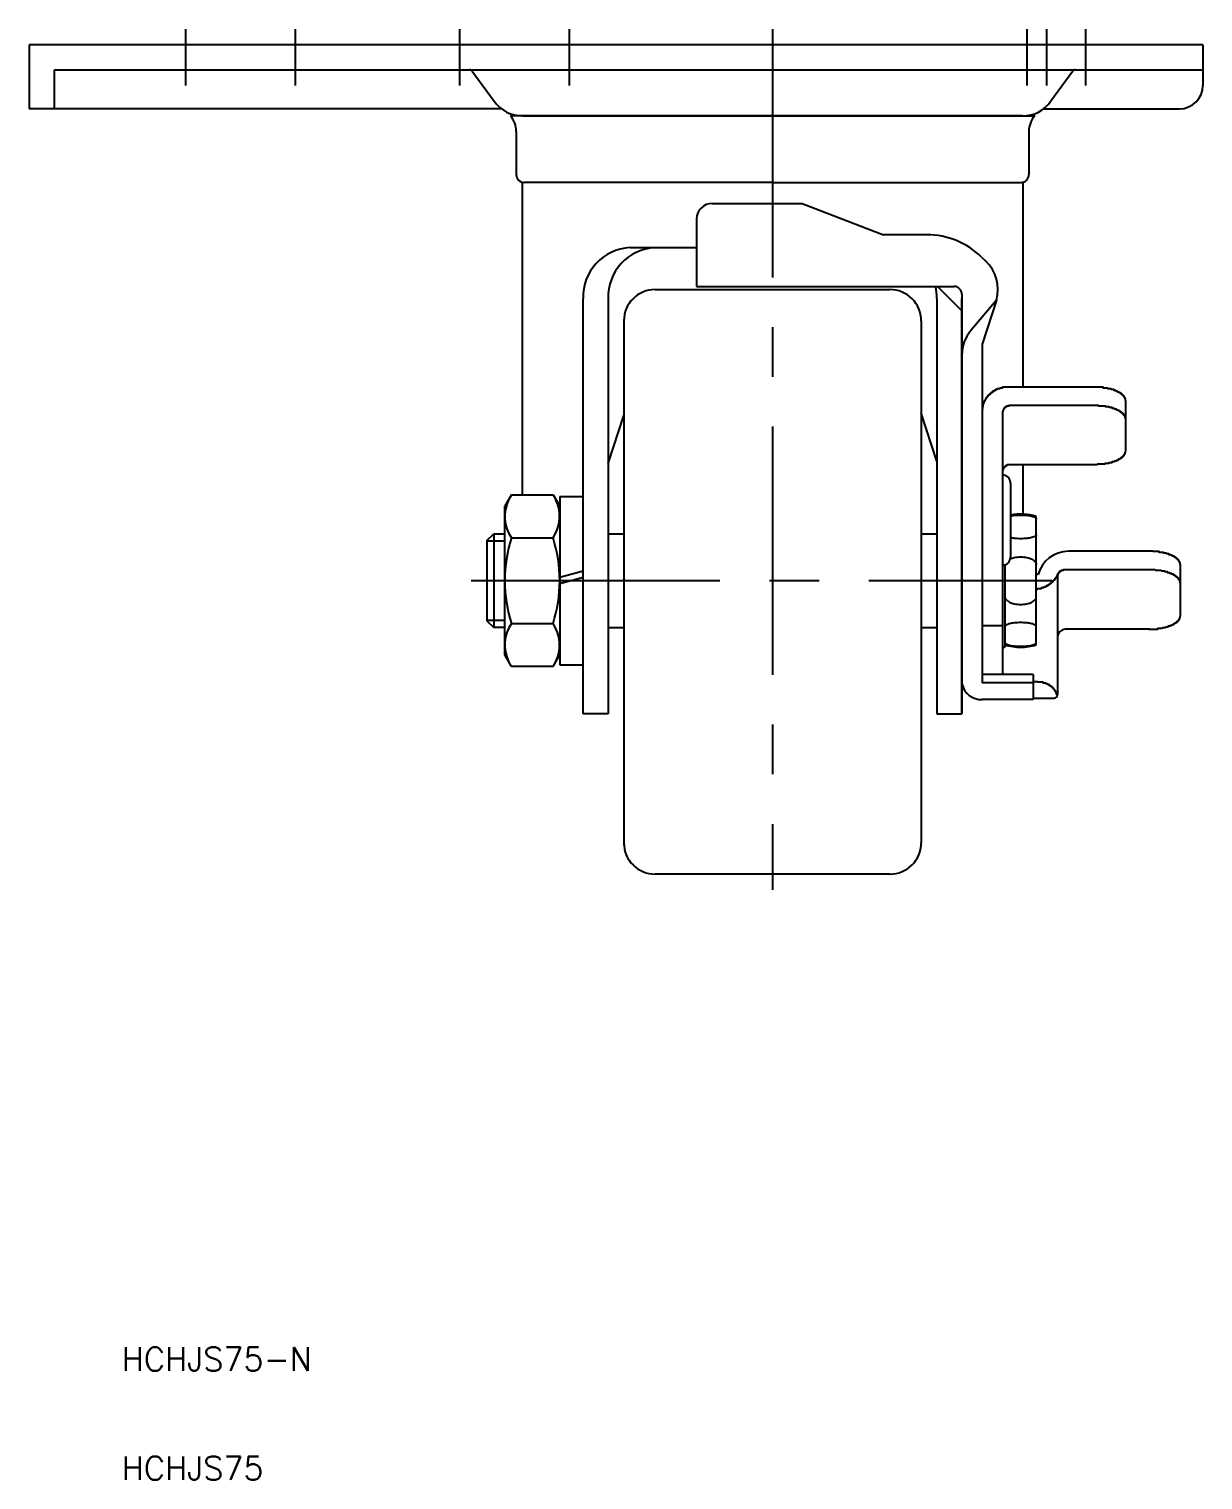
# Model space of a CAD drawing. Extents: x -284 to 117, y -115 to 318.
# Drawn here: x -283.5 to -133.5, y -114.9 to 70.5 of the extents above; entities that cross this region are included whole.
import ezdxf

# ---------------------------------------------------------------- set-up
doc = ezdxf.new("R2010")
doc.units = 0
doc.linetypes.add('CENTER', pattern=[50.8, 31.75, -6.35, 6.35, -6.35])
doc.layers.get('0').update_dxf_attribs({"linetype": 'CONTINUOUS'})
doc.layers.add('CENTER', color=1, linetype='CONTINUOUS')
doc.styles.get("Standard").update_dxf_attribs({"font": 'txt.shx', "height": 3, "bigfont": 'bigfont.shx'})

msp = doc.modelspace()

# ---------------------------------------------------------------- linework, layer by layer
at = {"color": 7, "linetype": 'CONTINUOUS'}
for p, q in [((-133.52, 68.5), (-283.52, 68.5)), ((-283.52, 68.5), (-283.52, 60.3)), ((-133.52, 68.5), (-133.52, 63.3)), ((-280.32, 65.3), (-133.52, 65.3)), ((-280.32, 65.3), (-280.32, 60.3)), ((-226.9, 65.13), (-224.1, 61.26)), ((-150.14, 65.13), (-152.95, 61.26)), ((-223.15, 60.3), (-283.52, 60.3)), ((-188.52, 59.4), (-222.02, 59.4)), ((-220.45, 59.4), (-188.52, 59.4)), ((-188.52, 59.4), (-155.02, 59.4)), ((-156.59, 59.4), (-188.52, 59.4)), ((-153.89, 60.3), (-136.52, 60.3)), ((-221.27, 57.42), (-221.27, 51.9)), ((-155.77, 57.42), (-155.77, 51.9)), ((-220.52, 50.86), (-220.52, 10.97)), ((-188.52, 50.9), (-220.27, 50.9)), ((-188.52, 50.9), (-156.77, 50.9)), ((-156.52, 50.86), (-156.52, 24.73)), ((-196.22, 48.21), (-184.72, 48.21)), ((-184.72, 48.21), (-174.33, 44.2)), ((-198.22, 46.21), (-198.22, 37.6)), ((-168.8, 44.2), (-174.33, 44.2)), ((-206.72, 42.56), (-198.22, 42.56)), ((-161.81, 41.35), (-161.28, 40.84)), ((-203.52, 37.2), (-173.52, 37.2)), ((-198.22, 37.6), (-165.32, 37.6)), ((-164.32, 34.47), (-167.45, 37.6)), ((-212.72, -17), (-212.72, 36.05)), ((-209.52, 36.05), (-209.52, -17)), ((-167.52, 36.05), (-167.52, -17)), ((-164.32, 36.6), (-164.32, -17)), ((-164.32, -17), (-164.32, 36.05)), ((-159.91, 35.85), (-163.15, 32.01)), ((-159.91, 35.85), (-161.72, 30.21)), ((-207.52, 33.2), (-207.52, -33.8)), ((-169.52, 33.2), (-169.52, -33.5)), ((-161.72, 30.21), (-161.72, -13.04)), ((-147.42, 24.73), (-158.42, 24.73)), ((-147.42, 22.37), (-158.12, 22.37)), ((-143.42, 23.04), (-143.42, 16.54)), ((-209.52, 14.98), (-207.52, 21.12)), ((-167.52, 15.28), (-169.52, 21.42)), ((-159.12, 21.47), (-159.12, -12)), ((-158.12, 14.85), (-147.42, 14.85)), ((-156.52, 14.85), (-156.52, 8.49)), ((-158.12, 12.5), (-158.12, 3)), ((-221.87, 10.97), (-222.72, 9.5)), ((-222.72, -9.5), (-222.72, 9.5)), ((-221.87, 10.97), (-216.57, 10.97)), ((-216.57, 10.97), (-215.72, 9.5)), ((-215.72, 10.75), (-212.72, 10.75)), ((-215.72, 10.75), (-215.72, -10.75)), ((-154.82, -8.2), (-154.82, 8.2)), ((-225.02, 5.13), (-224.15, 6)), ((-224.15, 6), (-222.72, 6)), ((-224.15, 6), (-224.15, -6)), ((-209.52, 6), (-207.52, 6)), ((-169.52, 6), (-167.52, 6)), ((-225.02, 5.13), (-225.02, -5.12)), ((-225.02, 4.25), (-225.02, 0)), ((-221.87, 5.48), (-216.57, 5.48)), ((-140.42, 3.75), (-150.72, 3.75)), ((-158.82, 2.05), (-158.82, -8.5)), ((-136.42, 2.06), (-136.42, -4.52)), ((-212.72, 1.21), (-215.72, 0.4)), ((-212.72, 0.4), (-215.72, -0.4)), ((-154.59, 0.78), (-154.82, 0.78)), ((-152.12, 0.49), (-152.12, -14.6)), ((-140.42, 1.4), (-151.12, 1.4)), ((-225.02, -5.12), (-224.15, -6)), ((-221.87, -5.48), (-216.57, -5.48)), ((-222.72, -6), (-224.15, -6)), ((-209.52, -6), (-207.52, -6)), ((-169.52, -6), (-167.52, -6)), ((-161.72, -5.71), (-159.12, -5.71)), ((-140.42, -6.21), (-151.12, -6.21)), ((-159.12, -8.5), (-158.82, -8.5)), ((-221.87, -10.97), (-222.72, -9.5)), ((-216.57, -10.97), (-221.87, -10.97)), ((-216.57, -10.97), (-215.72, -9.5)), ((-215.72, -10.75), (-212.72, -10.75)), ((-155.22, -12), (-161.72, -12)), ((-155.22, -12), (-155.22, -15.2)), ((-154.72, -12.94), (-155.22, -12.94)), ((-155.22, -13.04), (-161.72, -13.04)), ((-155.22, -15.2), (-161.72, -15.2)), ((-155.22, -15), (-152.52, -15)), ((-209.52, -17), (-212.72, -17)), ((-167.52, -17), (-164.32, -17)), ((-173.52, -37.5), (-203.52, -37.5))]:
    msp.add_line(p, q, dxfattribs=at)
at = {"color": 3, "linetype": 'CONTINUOUS'}
for p, q in [((-222.72, 5.05), (-225.02, 5.05)), ((-225.02, -5.05), (-222.72, -5.05))]:
    msp.add_line(p, q, dxfattribs=at)
at = {"color": 7, "linetype": 'CONTINUOUS'}
for points in [[(-158.12, 8.28, -0.028148), (-157.65, 8.35, -0.025435), (-156.82, 8.39, -0.025435), (-156, 8.35, -0.034987), (-155.41, 8.25, -0.0739), (-154.9, 8.04, -0.264449), (-154.82, 7.9)], [(-154.82, 5.85, -0.264449), (-154.9, 5.71, -0.0739), (-155.41, 5.5, -0.034987), (-156, 5.4, -0.025435), (-156.82, 5.36, -0.025435), (-157.65, 5.4, -0.028148), (-158.12, 5.48, -0.028148)], [(-158.15, 2.79, -0.054071), (-157.63, 2.95, -0.050387), (-156.82, 3.03, -0.050387), (-156.01, 2.95, -0.064221), (-155.41, 2.75, -0.103862), (-154.94, 2.38, -0.176531), (-154.82, 2.05)], [(-158.82, -2.05, 0.176531), (-158.7, -2.38, 0.103862), (-158.24, -2.75, 0.064221), (-157.63, -2.95, 0.050387), (-156.82, -3.03, 0.050387), (-156.01, -2.95, 0.064221), (-155.41, -2.75, 0.103862), (-154.94, -2.38, 0.176531), (-154.82, -2.05, 0.176531)], [(-154.82, -5.85, 0.264449), (-154.9, -5.71, 0.0739), (-155.41, -5.5, 0.034987), (-156, -5.4, 0.025435), (-156.82, -5.36, 0.025435), (-157.65, -5.4, 0.034987), (-158.24, -5.5, 0.0739), (-158.74, -5.71, 0.264449), (-158.82, -5.85, 0.264449)], [(-158.82, -7.9, 0.264449), (-158.74, -8.04, 0.0739), (-158.24, -8.25, 0.034987), (-157.65, -8.35, 0.025435), (-156.82, -8.39, 0.025435), (-156, -8.35, 0.034987), (-155.41, -8.25, 0.0739), (-154.9, -8.04, 0.264449), (-154.82, -7.9, 0.264449)]]:
    msp.add_lwpolyline(points, format="xyb", dxfattribs=at)
for points in [[(-158.42, 24.73, 0), (-158.46, 24.73, 0), (-158.5, 24.73, 0), (-158.54, 24.73, 0), (-158.58, 24.73, 0), (-158.62, 24.73, 0), (-158.66, 24.73, 0), (-158.7, 24.73, 0), (-158.75, 24.71, 0), (-158.79, 24.71, 0), (-158.83, 24.71, 0), (-158.87, 24.71, 0), (-158.91, 24.71, 0), (-158.95, 24.71, 0), (-158.99, 24.71, 0), (-159.03, 24.71, 0), (-159.07, 24.71, 0), (-159.11, 24.71, 0), (-159.15, 24.71, 0), (-159.19, 24.61, 0), (-159.23, 24.61, 0), (-159.27, 24.61, 0), (-159.31, 24.61, 0), (-159.35, 24.61, 0), (-159.38, 24.61, 0), (-159.42, 24.61, 0), (-159.46, 24.61, 0), (-159.5, 24.61, 0), (-159.54, 24.51, 0), (-159.58, 24.51, 0), (-159.61, 24.51, 0), (-159.65, 24.51, 0), (-159.69, 24.51, 0), (-159.73, 24.51, 0), (-159.76, 24.51, 0), (-159.8, 24.51, 0), (-159.84, 24.41, 0), (-159.87, 24.41, 0), (-159.91, 24.41, 0), (-159.95, 24.41, 0), (-159.98, 24.41, 0), (-160.02, 24.41, 0), (-160.05, 24.31, 0), (-160.09, 24.31, 0), (-160.12, 24.31, 0), (-160.16, 24.31, 0), (-160.19, 24.31, 0), (-160.23, 24.21, 0), (-160.26, 24.21, 0), (-160.29, 24.21, 0), (-160.33, 24.21, 0), (-160.36, 24.21, 0), (-160.39, 24.11, 0), (-160.42, 24.11, 0), (-160.46, 24.11, 0), (-160.49, 24.11, 0), (-160.52, 24.01, 0), (-160.55, 24.01, 0), (-160.58, 24.01, 0), (-160.61, 24.01, 0), (-160.64, 23.91, 0), (-160.67, 23.91, 0), (-160.7, 23.91, 0), (-160.73, 23.91, 0), (-160.76, 23.81, 0), (-160.79, 23.81, 0), (-160.82, 23.81, 0), (-160.84, 23.81, 0), (-160.87, 23.71, 0), (-160.9, 23.71, 0), (-160.92, 23.71, 0), (-160.95, 23.71, 0), (-160.98, 23.61, 0), (-161, 23.61, 0), (-161.03, 23.61, 0), (-161.05, 23.51, 0), (-161.08, 23.51, 0), (-161.1, 23.51, 0), (-161.12, 23.51, 0), (-161.15, 23.41, 0), (-161.17, 23.41, 0), (-161.19, 23.41, 0), (-161.21, 23.31, 0), (-161.24, 23.31, 0), (-161.26, 23.31, 0), (-161.28, 23.21, 0), (-161.3, 23.21, 0), (-161.32, 23.21, 0), (-161.34, 23.11, 0), (-161.36, 23.11, 0), (-161.37, 23.11, 0), (-161.39, 23.01, 0), (-161.41, 23.01, 0), (-161.43, 23.01, 0), (-161.44, 22.91, 0), (-161.46, 22.91, 0), (-161.47, 22.91, 0), (-161.49, 22.81, 0), (-161.5, 22.81, 0), (-161.52, 22.81, 0), (-161.53, 22.71, 0), (-161.55, 22.71, 0), (-161.56, 22.71, 0), (-161.57, 22.61, 0), (-161.58, 22.61, 0), (-161.6, 22.61, 0), (-161.61, 22.51, 0), (-161.62, 22.51, 0), (-161.63, 22.51, 0), (-161.64, 22.41, 0), (-161.65, 22.41, 0), (-161.65, 22.41, 0), (-161.66, 22.31, 0), (-161.67, 22.31, 0), (-161.68, 22.21, 0), (-161.68, 22.21, 0), (-161.69, 22.21, 0), (-161.7, 22.11, 0), (-161.7, 22.11, 0), (-161.71, 22.11, 0), (-161.71, 22.01, 0), (-161.71, 22.01, 0), (-161.72, 22.01, 0), (-161.72, 21.91, 0), (-161.72, 21.91, 0), (-161.71, 21.81, 0), (-161.71, 21.81, 0), (-161.72, 21.81, 0), (-161.72, 21.71, 0)], [(-143.42, 23.04, 0), (-143.43, 23.11, 0), (-143.43, 23.11, 0), (-143.43, 23.11, 0), (-143.43, 23.11, 0), (-143.43, 23.11, 0), (-143.44, 23.21, 0), (-143.44, 23.21, 0), (-143.45, 23.21, 0), (-143.45, 23.21, 0), (-143.46, 23.21, 0), (-143.46, 23.31, 0), (-143.47, 23.31, 0), (-143.48, 23.31, 0), (-143.48, 23.31, 0), (-143.49, 23.31, 0), (-143.5, 23.41, 0), (-143.51, 23.41, 0), (-143.52, 23.41, 0), (-143.53, 23.41, 0), (-143.55, 23.41, 0), (-143.56, 23.51, 0), (-143.57, 23.51, 0), (-143.58, 23.51, 0), (-143.6, 23.51, 0), (-143.61, 23.51, 0), (-143.63, 23.61, 0), (-143.64, 23.61, 0), (-143.66, 23.61, 0), (-143.68, 23.61, 0), (-143.69, 23.61, 0), (-143.71, 23.71, 0), (-143.73, 23.71, 0), (-143.75, 23.71, 0), (-143.77, 23.71, 0), (-143.79, 23.71, 0), (-143.81, 23.81, 0), (-143.83, 23.81, 0), (-143.85, 23.81, 0), (-143.88, 23.81, 0), (-143.9, 23.81, 0), (-143.92, 23.81, 0), (-143.95, 23.91, 0), (-143.97, 23.91, 0), (-144, 23.91, 0), (-144.02, 23.91, 0), (-144.05, 23.91, 0), (-144.07, 24.01, 0), (-144.1, 24.01, 0), (-144.13, 24.01, 0), (-144.16, 24.01, 0), (-144.18, 24.01, 0), (-144.21, 24.01, 0), (-144.24, 24.11, 0), (-144.27, 24.11, 0), (-144.3, 24.11, 0), (-144.33, 24.11, 0), (-144.37, 24.11, 0), (-144.4, 24.11, 0), (-144.43, 24.21, 0), (-144.46, 24.21, 0), (-144.5, 24.21, 0), (-144.53, 24.21, 0), (-144.56, 24.21, 0), (-144.6, 24.21, 0), (-144.63, 24.21, 0), (-144.67, 24.31, 0), (-144.7, 24.31, 0), (-144.74, 24.31, 0), (-144.78, 24.31, 0), (-144.81, 24.31, 0), (-144.85, 24.31, 0), (-144.89, 24.31, 0), (-144.93, 24.41, 0), (-144.96, 24.41, 0), (-145, 24.41, 0), (-145.04, 24.41, 0), (-145.08, 24.41, 0), (-145.12, 24.41, 0), (-145.16, 24.41, 0), (-145.2, 24.41, 0), (-145.24, 24.51, 0), (-145.29, 24.51, 0), (-145.33, 24.51, 0), (-145.37, 24.51, 0), (-145.41, 24.51, 0), (-145.45, 24.51, 0), (-145.5, 24.51, 0), (-145.54, 24.51, 0), (-145.58, 24.51, 0), (-145.63, 24.51, 0), (-145.67, 24.61, 0), (-145.72, 24.61, 0), (-145.76, 24.61, 0), (-145.8, 24.61, 0), (-145.85, 24.61, 0), (-145.9, 24.61, 0), (-145.94, 24.61, 0), (-145.99, 24.61, 0), (-146.03, 24.61, 0), (-146.08, 24.61, 0), (-146.12, 24.61, 0), (-146.17, 24.61, 0), (-146.22, 24.61, 0), (-146.26, 24.71, 0), (-146.31, 24.71, 0), (-146.36, 24.71, 0), (-146.41, 24.71, 0), (-146.45, 24.71, 0), (-146.5, 24.71, 0), (-146.55, 24.71, 0), (-146.6, 24.71, 0), (-146.65, 24.71, 0), (-146.69, 24.71, 0), (-146.74, 24.71, 0), (-146.79, 24.71, 0), (-146.84, 24.71, 0), (-146.89, 24.71, 0), (-146.94, 24.71, 0), (-146.99, 24.71, 0), (-147.03, 24.71, 0), (-147.08, 24.71, 0), (-147.13, 24.71, 0), (-147.18, 24.71, 0), (-147.23, 24.71, 0), (-147.28, 24.71, 0), (-147.33, 24.71, 0), (-147.38, 24.71, 0), (-147.42, 24.73, 0)], [(-158.13, 22.37, 0), (-158.14, 22.37, 0), (-158.15, 22.37, 0), (-158.16, 22.37, 0), (-158.17, 22.37, 0), (-158.19, 22.37, 0), (-158.2, 22.37, 0), (-158.21, 22.37, 0), (-158.22, 22.37, 0), (-158.24, 22.37, 0), (-158.25, 22.37, 0), (-158.26, 22.37, 0), (-158.27, 22.37, 0), (-158.28, 22.37, 0), (-158.3, 22.37, 0), (-158.31, 22.37, 0), (-158.32, 22.37, 0), (-158.33, 22.31, 0), (-158.35, 22.31, 0), (-158.36, 22.31, 0), (-158.37, 22.31, 0), (-158.38, 22.31, 0), (-158.39, 22.31, 0), (-158.4, 22.31, 0), (-158.42, 22.31, 0), (-158.43, 22.31, 0), (-158.44, 22.31, 0), (-158.45, 22.31, 0), (-158.46, 22.31, 0), (-158.47, 22.31, 0), (-158.49, 22.31, 0), (-158.5, 22.31, 0), (-158.51, 22.31, 0), (-158.52, 22.31, 0), (-158.53, 22.31, 0), (-158.54, 22.31, 0), (-158.55, 22.31, 0), (-158.56, 22.31, 0), (-158.58, 22.31, 0), (-158.59, 22.31, 0), (-158.6, 22.31, 0), (-158.61, 22.31, 0), (-158.62, 22.31, 0), (-158.63, 22.21, 0), (-158.64, 22.21, 0), (-158.65, 22.21, 0), (-158.66, 22.21, 0), (-158.67, 22.21, 0), (-158.68, 22.21, 0), (-158.69, 22.21, 0), (-158.7, 22.21, 0), (-158.71, 22.21, 0), (-158.72, 22.21, 0), (-158.73, 22.21, 0), (-158.74, 22.21, 0), (-158.75, 22.21, 0), (-158.76, 22.21, 0), (-158.77, 22.21, 0), (-158.78, 22.11, 0), (-158.79, 22.11, 0), (-158.8, 22.11, 0), (-158.81, 22.11, 0), (-158.82, 22.11, 0), (-158.82, 22.11, 0), (-158.83, 22.11, 0), (-158.84, 22.11, 0), (-158.85, 22.11, 0), (-158.86, 22.11, 0), (-158.87, 22.11, 0), (-158.88, 22.11, 0), (-158.88, 22.11, 0), (-158.89, 22.01, 0), (-158.9, 22.01, 0), (-158.91, 22.01, 0), (-158.91, 22.01, 0), (-158.92, 22.01, 0), (-158.93, 22.01, 0), (-158.94, 22.01, 0), (-158.94, 22.01, 0), (-158.95, 22.01, 0), (-158.96, 22.01, 0), (-158.96, 22.01, 0), (-158.97, 21.91, 0), (-158.98, 21.91, 0), (-158.98, 21.91, 0), (-158.99, 21.91, 0), (-159, 21.91, 0), (-159, 21.91, 0), (-159.01, 21.91, 0), (-159.01, 21.91, 0), (-159.02, 21.91, 0), (-159.02, 21.91, 0), (-159.03, 21.81, 0), (-159.04, 21.81, 0), (-159.04, 21.81, 0), (-159.05, 21.81, 0), (-159.05, 21.81, 0), (-159.05, 21.81, 0), (-159.06, 21.81, 0), (-159.06, 21.81, 0), (-159.07, 21.81, 0), (-159.07, 21.81, 0), (-159.08, 21.71, 0), (-159.08, 21.71, 0), (-159.08, 21.71, 0), (-159.09, 21.71, 0), (-159.09, 21.71, 0), (-159.09, 21.71, 0), (-159.1, 21.71, 0), (-159.1, 21.71, 0), (-159.1, 21.71, 0), (-159.1, 21.61, 0), (-159.11, 21.61, 0), (-159.11, 21.61, 0), (-159.11, 21.61, 0), (-159.11, 21.61, 0), (-159.12, 21.61, 0), (-159.12, 21.61, 0), (-159.12, 21.61, 0), (-159.12, 21.61, 0), (-159.12, 21.61, 0), (-159.12, 21.51, 0), (-159.12, 21.51, 0), (-159.12, 21.51, 0), (-159.12, 21.51, 0), (-159.13, 21.51, 0), (-159.13, 21.51, 0), (-159.13, 21.51, 0), (-159.13, 21.51, 0)], [(-143.42, 20.72, 0), (-143.42, 20.72, 0), (-143.42, 20.72, 0), (-143.42, 20.72, 0), (-143.42, 20.81, 0), (-143.42, 20.81, 0), (-143.44, 20.81, 0), (-143.44, 20.81, 0), (-143.45, 20.81, 0), (-143.45, 20.91, 0), (-143.46, 20.91, 0), (-143.46, 20.91, 0), (-143.47, 20.91, 0), (-143.48, 20.91, 0), (-143.48, 21.01, 0), (-143.49, 21.01, 0), (-143.5, 21.01, 0), (-143.51, 21.01, 0), (-143.52, 21.01, 0), (-143.53, 21.11, 0), (-143.55, 21.11, 0), (-143.56, 21.11, 0), (-143.57, 21.11, 0), (-143.58, 21.11, 0), (-143.6, 21.21, 0), (-143.61, 21.21, 0), (-143.63, 21.21, 0), (-143.64, 21.21, 0), (-143.66, 21.21, 0), (-143.68, 21.31, 0), (-143.69, 21.31, 0), (-143.71, 21.31, 0), (-143.73, 21.31, 0), (-143.75, 21.31, 0), (-143.77, 21.41, 0), (-143.79, 21.41, 0), (-143.81, 21.41, 0), (-143.83, 21.41, 0), (-143.85, 21.41, 0), (-143.88, 21.51, 0), (-143.9, 21.51, 0), (-143.92, 21.51, 0), (-143.95, 21.51, 0), (-143.97, 21.51, 0), (-144, 21.51, 0), (-144.02, 21.61, 0), (-144.05, 21.61, 0), (-144.07, 21.61, 0), (-144.1, 21.61, 0), (-144.13, 21.61, 0), (-144.16, 21.71, 0), (-144.18, 21.71, 0), (-144.21, 21.71, 0), (-144.24, 21.71, 0), (-144.27, 21.71, 0), (-144.3, 21.71, 0), (-144.33, 21.81, 0), (-144.37, 21.81, 0), (-144.4, 21.81, 0), (-144.43, 21.81, 0), (-144.46, 21.81, 0), (-144.5, 21.81, 0), (-144.53, 21.81, 0), (-144.56, 21.91, 0), (-144.6, 21.91, 0), (-144.63, 21.91, 0), (-144.67, 21.91, 0), (-144.7, 21.91, 0), (-144.74, 21.91, 0), (-144.78, 21.91, 0), (-144.81, 22.01, 0), (-144.85, 22.01, 0), (-144.89, 22.01, 0), (-144.93, 22.01, 0), (-144.96, 22.01, 0), (-145, 22.01, 0), (-145.04, 22.01, 0), (-145.08, 22.01, 0), (-145.12, 22.11, 0), (-145.16, 22.11, 0), (-145.2, 22.11, 0), (-145.24, 22.11, 0), (-145.29, 22.11, 0), (-145.33, 22.11, 0), (-145.37, 22.11, 0), (-145.41, 22.11, 0), (-145.45, 22.11, 0), (-145.5, 22.21, 0), (-145.54, 22.21, 0), (-145.58, 22.21, 0), (-145.63, 22.21, 0), (-145.67, 22.21, 0), (-145.72, 22.21, 0), (-145.76, 22.21, 0), (-145.8, 22.21, 0), (-145.85, 22.21, 0), (-145.9, 22.21, 0), (-145.94, 22.21, 0), (-145.99, 22.31, 0), (-146.03, 22.31, 0), (-146.08, 22.31, 0), (-146.12, 22.31, 0), (-146.17, 22.31, 0), (-146.22, 22.31, 0), (-146.26, 22.31, 0), (-146.31, 22.31, 0), (-146.36, 22.31, 0), (-146.41, 22.31, 0), (-146.45, 22.31, 0), (-146.5, 22.31, 0), (-146.55, 22.31, 0), (-146.6, 22.31, 0), (-146.65, 22.31, 0), (-146.69, 22.31, 0), (-146.74, 22.31, 0), (-146.79, 22.31, 0), (-146.84, 22.31, 0), (-146.88, 22.37, 0), (-146.93, 22.37, 0), (-146.98, 22.37, 0), (-147.02, 22.37, 0), (-147.07, 22.37, 0), (-147.42, 22.37, 0), (-147.47, 22.37, 0), (-147.52, 22.37, 0), (-147.57, 22.37, 0), (-147.62, 22.37, 0), (-147.67, 22.37, 0), (-147.72, 22.37, 0)], [(-158.12, 14.85, 0), (-158.14, 14.81, 0), (-158.15, 14.81, 0), (-158.16, 14.81, 0), (-158.17, 14.81, 0), (-158.19, 14.81, 0), (-158.2, 14.81, 0), (-158.21, 14.81, 0), (-158.22, 14.81, 0), (-158.24, 14.81, 0), (-158.25, 14.81, 0), (-158.26, 14.81, 0), (-158.27, 14.81, 0), (-158.28, 14.81, 0), (-158.3, 14.81, 0), (-158.31, 14.81, 0), (-158.32, 14.81, 0), (-158.33, 14.81, 0), (-158.35, 14.81, 0), (-158.36, 14.81, 0), (-158.37, 14.81, 0), (-158.38, 14.81, 0), (-158.39, 14.81, 0), (-158.4, 14.81, 0), (-158.42, 14.81, 0), (-158.43, 14.81, 0), (-158.44, 14.81, 0), (-158.45, 14.81, 0), (-158.46, 14.81, 0), (-158.47, 14.81, 0), (-158.49, 14.81, 0), (-158.5, 14.81, 0), (-158.51, 14.81, 0), (-158.52, 14.81, 0), (-158.53, 14.81, 0), (-158.54, 14.81, 0), (-158.55, 14.81, 0), (-158.56, 14.71, 0), (-158.58, 14.71, 0), (-158.59, 14.71, 0), (-158.6, 14.71, 0), (-158.61, 14.71, 0), (-158.62, 14.71, 0), (-158.63, 14.71, 0), (-158.64, 14.71, 0), (-158.65, 14.71, 0), (-158.66, 14.71, 0), (-158.67, 14.71, 0), (-158.68, 14.71, 0), (-158.69, 14.71, 0), (-158.7, 14.71, 0), (-158.71, 14.71, 0), (-158.72, 14.71, 0), (-158.73, 14.71, 0), (-158.74, 14.61, 0), (-158.75, 14.61, 0), (-158.76, 14.61, 0), (-158.77, 14.61, 0), (-158.78, 14.61, 0), (-158.79, 14.61, 0), (-158.8, 14.61, 0), (-158.81, 14.61, 0), (-158.82, 14.61, 0), (-158.82, 14.61, 0), (-158.83, 14.61, 0), (-158.84, 14.61, 0), (-158.85, 14.61, 0), (-158.86, 14.51, 0), (-158.87, 14.51, 0), (-158.88, 14.51, 0), (-158.88, 14.51, 0), (-158.89, 14.51, 0), (-158.9, 14.51, 0), (-158.91, 14.51, 0), (-158.91, 14.51, 0), (-158.92, 14.51, 0), (-158.93, 14.51, 0), (-158.94, 14.51, 0), (-158.94, 14.51, 0), (-158.95, 14.41, 0), (-158.96, 14.41, 0), (-158.96, 14.41, 0), (-158.97, 14.41, 0), (-158.98, 14.41, 0), (-158.98, 14.41, 0), (-158.99, 14.41, 0), (-159, 14.41, 0), (-159, 14.41, 0), (-159.01, 14.41, 0), (-159.01, 14.41, 0), (-159.02, 14.31, 0), (-159.02, 14.31, 0), (-159.03, 14.31, 0), (-159.04, 14.31, 0), (-159.04, 14.31, 0), (-159.05, 14.31, 0), (-159.05, 14.31, 0), (-159.05, 14.31, 0), (-159.06, 14.31, 0), (-159.06, 14.21, 0), (-159.07, 14.21, 0), (-159.07, 14.21, 0), (-159.08, 14.21, 0), (-159.08, 14.21, 0), (-159.08, 14.21, 0), (-159.09, 14.21, 0), (-159.09, 14.21, 0), (-159.09, 14.21, 0), (-159.1, 14.21, 0), (-159.1, 14.11, 0), (-159.1, 14.11, 0), (-159.1, 14.11, 0), (-159.11, 14.11, 0), (-159.11, 14.11, 0), (-159.11, 14.11, 0), (-159.11, 14.11, 0), (-159.12, 14.11, 0), (-159.12, 14.11, 0), (-159.12, 14.01, 0), (-159.12, 14.01, 0), (-159.12, 14.01, 0), (-159.12, 14.01, 0), (-159.12, 14.01, 0), (-159.12, 14.01, 0), (-159.12, 14.01, 0), (-159.12, 14.01, 0), (-159.12, 14.01, 0), (-159.12, 13.91, 0), (-159.12, 13.91, 0)], [(-147.42, 14.85, 0), (-147.42, 14.85, 0), (-147.37, 14.85, 0), (-147.32, 14.85, 0), (-147.27, 14.85, 0), (-147.22, 14.85, 0), (-147.17, 14.85, 0), (-147.12, 14.85, 0), (-147.07, 14.85, 0), (-147.03, 14.85, 0), (-146.94, 14.91, 0), (-146.89, 14.91, 0), (-146.84, 14.91, 0), (-146.79, 14.91, 0), (-146.74, 14.91, 0), (-146.69, 14.91, 0), (-146.65, 14.91, 0), (-146.6, 14.91, 0), (-146.55, 14.91, 0), (-146.5, 14.91, 0), (-146.45, 14.91, 0), (-146.41, 14.91, 0), (-146.36, 14.91, 0), (-146.31, 14.91, 0), (-146.26, 14.91, 0), (-146.22, 14.91, 0), (-146.17, 14.91, 0), (-146.12, 14.91, 0), (-146.08, 14.91, 0), (-146.03, 14.91, 0), (-145.99, 15.01, 0), (-145.94, 15.01, 0), (-145.9, 15.01, 0), (-145.85, 15.01, 0), (-145.8, 15.01, 0), (-145.76, 15.01, 0), (-145.72, 15.01, 0), (-145.67, 15.01, 0), (-145.63, 15.01, 0), (-145.58, 15.01, 0), (-145.54, 15.01, 0), (-145.5, 15.01, 0), (-145.45, 15.11, 0), (-145.41, 15.11, 0), (-145.37, 15.11, 0), (-145.33, 15.11, 0), (-145.29, 15.11, 0), (-145.24, 15.11, 0), (-145.2, 15.11, 0), (-145.16, 15.11, 0), (-145.12, 15.11, 0), (-145.08, 15.21, 0), (-145.04, 15.21, 0), (-145, 15.21, 0), (-144.96, 15.21, 0), (-144.93, 15.21, 0), (-144.89, 15.21, 0), (-144.85, 15.21, 0), (-144.81, 15.21, 0), (-144.78, 15.31, 0), (-144.74, 15.31, 0), (-144.7, 15.31, 0), (-144.67, 15.31, 0), (-144.63, 15.31, 0), (-144.6, 15.31, 0), (-144.56, 15.31, 0), (-144.53, 15.41, 0), (-144.5, 15.41, 0), (-144.46, 15.41, 0), (-144.43, 15.41, 0), (-144.4, 15.41, 0), (-144.37, 15.41, 0), (-144.33, 15.51, 0), (-144.3, 15.51, 0), (-144.27, 15.51, 0), (-144.24, 15.51, 0), (-144.21, 15.51, 0), (-144.18, 15.51, 0), (-144.16, 15.61, 0), (-144.13, 15.61, 0), (-144.1, 15.61, 0), (-144.07, 15.61, 0), (-144.05, 15.61, 0), (-144.02, 15.61, 0), (-144, 15.71, 0), (-143.97, 15.71, 0), (-143.95, 15.71, 0), (-143.92, 15.71, 0), (-143.9, 15.71, 0), (-143.88, 15.81, 0), (-143.85, 15.81, 0), (-143.83, 15.81, 0), (-143.81, 15.81, 0), (-143.79, 15.81, 0), (-143.77, 15.81, 0), (-143.75, 15.91, 0), (-143.73, 15.91, 0), (-143.71, 15.91, 0), (-143.69, 15.91, 0), (-143.68, 15.91, 0), (-143.66, 16.01, 0), (-143.64, 16.01, 0), (-143.63, 16.01, 0), (-143.61, 16.01, 0), (-143.6, 16.01, 0), (-143.58, 16.11, 0), (-143.57, 16.11, 0), (-143.56, 16.11, 0), (-143.55, 16.11, 0), (-143.53, 16.11, 0), (-143.52, 16.21, 0), (-143.51, 16.21, 0), (-143.5, 16.21, 0), (-143.49, 16.21, 0), (-143.48, 16.21, 0), (-143.48, 16.31, 0), (-143.47, 16.31, 0), (-143.46, 16.31, 0), (-143.46, 16.31, 0), (-143.45, 16.31, 0), (-143.45, 16.41, 0), (-143.44, 16.41, 0), (-143.44, 16.41, 0), (-143.43, 16.41, 0), (-143.43, 16.41, 0), (-143.43, 16.51, 0), (-143.43, 16.51, 0), (-143.43, 16.51, 0), (-143.43, 16.51, 0)], [(-136.42, 2.06, 0), (-136.42, 2.06, 0), (-136.42, 2.06, 0), (-136.42, 2.06, 0), (-136.42, 2.06, 0), (-136.43, 2.21, 0), (-136.44, 2.21, 0), (-136.44, 2.21, 0), (-136.45, 2.21, 0), (-136.45, 2.21, 0), (-136.46, 2.31, 0), (-136.46, 2.31, 0), (-136.47, 2.31, 0), (-136.48, 2.31, 0), (-136.48, 2.31, 0), (-136.49, 2.41, 0), (-136.5, 2.41, 0), (-136.51, 2.41, 0), (-136.52, 2.41, 0), (-136.53, 2.41, 0), (-136.55, 2.51, 0), (-136.56, 2.51, 0), (-136.57, 2.51, 0), (-136.58, 2.51, 0), (-136.6, 2.51, 0), (-136.61, 2.61, 0), (-136.63, 2.61, 0), (-136.64, 2.61, 0), (-136.66, 2.61, 0), (-136.68, 2.61, 0), (-136.69, 2.71, 0), (-136.71, 2.71, 0), (-136.73, 2.71, 0), (-136.75, 2.71, 0), (-136.77, 2.71, 0), (-136.79, 2.81, 0), (-136.81, 2.81, 0), (-136.83, 2.81, 0), (-136.85, 2.81, 0), (-136.88, 2.81, 0), (-136.9, 2.91, 0), (-136.92, 2.91, 0), (-136.95, 2.91, 0), (-136.97, 2.91, 0), (-137, 2.91, 0), (-137.02, 2.91, 0), (-137.05, 3.01, 0), (-137.07, 3.01, 0), (-137.1, 3.01, 0), (-137.13, 3.01, 0), (-137.16, 3.01, 0), (-137.18, 3.01, 0), (-137.21, 3.11, 0), (-137.24, 3.11, 0), (-137.27, 3.11, 0), (-137.3, 3.11, 0), (-137.33, 3.11, 0), (-137.37, 3.11, 0), (-137.4, 3.21, 0), (-137.43, 3.21, 0), (-137.46, 3.21, 0), (-137.5, 3.21, 0), (-137.53, 3.21, 0), (-137.56, 3.21, 0), (-137.6, 3.31, 0), (-137.63, 3.31, 0), (-137.67, 3.31, 0), (-137.7, 3.31, 0), (-137.74, 3.31, 0), (-137.78, 3.31, 0), (-137.81, 3.31, 0), (-137.85, 3.31, 0), (-137.89, 3.41, 0), (-137.93, 3.41, 0), (-137.96, 3.41, 0), (-138, 3.41, 0), (-138.04, 3.41, 0), (-138.08, 3.41, 0), (-138.12, 3.41, 0), (-138.16, 3.41, 0), (-138.2, 3.51, 0), (-138.24, 3.51, 0), (-138.29, 3.51, 0), (-138.33, 3.51, 0), (-138.37, 3.51, 0), (-138.41, 3.51, 0), (-138.45, 3.51, 0), (-138.5, 3.51, 0), (-138.54, 3.51, 0), (-138.58, 3.61, 0), (-138.63, 3.61, 0), (-138.67, 3.61, 0), (-138.72, 3.61, 0), (-138.76, 3.61, 0), (-138.8, 3.61, 0), (-138.85, 3.61, 0), (-138.9, 3.61, 0), (-138.94, 3.61, 0), (-138.99, 3.61, 0), (-139.03, 3.61, 0), (-139.08, 3.61, 0), (-139.12, 3.71, 0), (-139.17, 3.71, 0), (-139.22, 3.71, 0), (-139.26, 3.71, 0), (-139.31, 3.71, 0), (-139.36, 3.71, 0), (-139.41, 3.71, 0), (-139.45, 3.71, 0), (-139.5, 3.71, 0), (-139.55, 3.71, 0), (-139.6, 3.71, 0), (-139.65, 3.71, 0), (-139.69, 3.71, 0), (-139.74, 3.71, 0), (-139.79, 3.71, 0), (-139.84, 3.71, 0), (-139.89, 3.71, 0), (-139.94, 3.75, 0), (-139.99, 3.75, 0), (-140.03, 3.75, 0), (-140.08, 3.75, 0), (-140.13, 3.75, 0), (-140.18, 3.75, 0), (-140.23, 3.75, 0), (-140.28, 3.75, 0), (-140.33, 3.75, 0), (-140.42, 3.75, 0), (-140.43, 3.75, 0)], [(-154.82, -1.09, 0), (-154.82, -1.09, 0), (-154.82, -1.09, 0), (-154.82, -1.09, 0), (-154.81, -1.09, 0), (-154.76, -1.09, 0), (-154.74, -1.09, 0), (-154.82, -1.09, 0), (-154.81, -1.09, 0), (-154.78, -1.09, 0), (-154.76, -1.09, 0), (-154.73, -1.09, 0), (-154.7, -1.09, 0), (-154.67, -1.09, 0), (-154.64, -0.99, 0), (-154.61, -0.99, 0), (-154.58, -0.99, 0), (-154.55, -0.99, 0), (-154.52, -0.99, 0), (-154.49, -0.99, 0), (-154.46, -0.99, 0), (-154.43, -0.99, 0), (-154.4, -0.99, 0), (-154.37, -0.99, 0), (-154.34, -0.99, 0), (-154.31, -0.99, 0), (-154.28, -0.99, 0), (-154.25, -0.99, 0), (-154.22, -0.99, 0), (-154.19, -0.99, 0), (-154.16, -0.99, 0), (-154.13, -0.89, 0), (-154.1, -0.89, 0), (-154.07, -0.89, 0), (-154.04, -0.89, 0), (-154.01, -0.89, 0), (-153.98, -0.89, 0), (-153.95, -0.89, 0), (-153.92, -0.89, 0), (-153.89, -0.89, 0), (-153.86, -0.89, 0), (-153.83, -0.79, 0), (-153.81, -0.79, 0), (-153.78, -0.79, 0), (-153.75, -0.79, 0), (-153.72, -0.79, 0), (-153.69, -0.79, 0), (-153.66, -0.79, 0), (-153.63, -0.79, 0), (-153.61, -0.69, 0), (-153.58, -0.69, 0), (-153.55, -0.69, 0), (-153.52, -0.69, 0), (-153.49, -0.69, 0), (-153.47, -0.69, 0), (-153.44, -0.69, 0), (-153.41, -0.59, 0), (-153.39, -0.59, 0), (-153.36, -0.59, 0), (-153.33, -0.59, 0), (-153.3, -0.59, 0), (-153.28, -0.59, 0), (-153.25, -0.49, 0), (-153.23, -0.49, 0), (-153.2, -0.49, 0), (-153.17, -0.49, 0), (-153.15, -0.49, 0), (-153.12, -0.49, 0), (-153.1, -0.39, 0), (-153.07, -0.39, 0), (-153.05, -0.39, 0), (-153.02, -0.39, 0), (-153, -0.39, 0), (-152.97, -0.29, 0), (-152.95, -0.29, 0), (-152.92, -0.29, 0), (-152.9, -0.29, 0), (-152.88, -0.29, 0), (-152.85, -0.19, 0), (-152.83, -0.19, 0), (-152.81, -0.19, 0), (-152.78, -0.19, 0), (-152.76, -0.19, 0), (-152.74, -0.09, 0), (-152.72, -0.09, 0), (-152.69, -0.09, 0), (-152.67, -0.09, 0), (-152.65, -0.09, 0), (-152.63, 0.01, 0), (-152.61, 0.01, 0), (-152.59, 0.01, 0), (-152.57, 0.01, 0), (-152.55, 0.11, 0), (-152.53, 0.11, 0), (-152.51, 0.11, 0), (-152.49, 0.11, 0), (-152.47, 0.11, 0), (-152.45, 0.21, 0), (-152.43, 0.21, 0), (-152.41, 0.21, 0), (-152.39, 0.21, 0), (-152.37, 0.31, 0), (-152.36, 0.31, 0), (-152.34, 0.31, 0), (-152.32, 0.31, 0), (-152.3, 0.41, 0), (-152.29, 0.41, 0), (-152.27, 0.41, 0), (-152.25, 0.41, 0), (-152.24, 0.51, 0), (-152.22, 0.51, 0), (-152.21, 0.51, 0), (-152.19, 0.51, 0), (-152.18, 0.61, 0), (-152.16, 0.61, 0), (-152.15, 0.61, 0), (-152.13, 0.61, 0), (-152.12, 0.71, 0), (-152.11, 0.71, 0), (-152.09, 0.71, 0), (-152.08, 0.81, 0), (-152.07, 0.81, 0), (-152.06, 0.81, 0), (-152.04, 0.81, 0), (-152.03, 0.91, 0), (-152.02, 0.91, 0), (-152.01, 0.91, 0), (-152, 0.91, 0), (-151.99, 1.01, 0)], [(-151.12, 1.4, 0), (-151.12, 1.4, 0), (-151.13, 1.4, 0), (-151.14, 1.4, 0), (-151.15, 1.4, 0), (-151.17, 1.4, 0), (-151.18, 1.4, 0), (-151.19, 1.4, 0), (-151.2, 1.4, 0), (-151.22, 1.4, 0), (-151.23, 1.4, 0), (-151.24, 1.4, 0), (-151.25, 1.4, 0), (-151.26, 1.4, 0), (-151.28, 1.4, 0), (-151.29, 1.4, 0), (-151.3, 1.4, 0), (-151.31, 1.4, 0), (-151.33, 1.4, 0), (-151.34, 1.4, 0), (-151.35, 1.4, 0), (-151.36, 1.4, 0), (-151.37, 1.4, 0), (-151.38, 1.4, 0), (-151.4, 1.4, 0), (-151.43, 1.31, 0), (-151.44, 1.31, 0), (-151.45, 1.31, 0), (-151.46, 1.31, 0), (-151.47, 1.31, 0), (-151.49, 1.31, 0), (-151.5, 1.31, 0), (-151.51, 1.31, 0), (-151.52, 1.31, 0), (-151.53, 1.31, 0), (-151.54, 1.31, 0), (-151.55, 1.31, 0), (-151.56, 1.31, 0), (-151.58, 1.31, 0), (-151.59, 1.31, 0), (-151.6, 1.31, 0), (-151.61, 1.31, 0), (-151.62, 1.31, 0), (-151.63, 1.31, 0), (-151.64, 1.31, 0), (-151.65, 1.31, 0), (-151.66, 1.21, 0), (-151.67, 1.21, 0), (-151.68, 1.21, 0), (-151.69, 1.21, 0), (-151.7, 1.21, 0), (-151.71, 1.21, 0), (-151.72, 1.21, 0), (-151.73, 1.21, 0), (-151.74, 1.21, 0), (-151.75, 1.21, 0), (-151.76, 1.21, 0), (-151.77, 1.21, 0), (-151.78, 1.21, 0), (-151.79, 1.21, 0), (-151.8, 1.21, 0), (-151.81, 1.11, 0), (-151.82, 1.11, 0), (-151.82, 1.11, 0), (-151.83, 1.11, 0), (-151.84, 1.11, 0), (-151.85, 1.11, 0), (-151.86, 1.11, 0), (-151.87, 1.11, 0), (-151.88, 1.11, 0), (-151.88, 1.11, 0), (-151.89, 1.11, 0), (-151.9, 1.11, 0), (-151.91, 1.01, 0), (-151.91, 1.01, 0), (-151.92, 1.01, 0), (-151.93, 1.01, 0), (-151.94, 1.01, 0), (-151.94, 1.01, 0), (-151.95, 1.01, 0), (-151.96, 1.01, 0), (-151.96, 1.01, 0), (-151.97, 1.01, 0), (-151.98, 1.01, 0), (-151.98, 0.91, 0), (-151.99, 0.91, 0), (-152, 0.91, 0), (-152, 0.91, 0), (-152.01, 0.91, 0), (-152.01, 0.91, 0), (-152.02, 0.91, 0), (-152.02, 0.91, 0), (-152.03, 0.91, 0), (-152.04, 0.91, 0), (-152.04, 0.91, 0), (-152.05, 0.81, 0), (-152.05, 0.81, 0), (-152.05, 0.81, 0), (-152.06, 0.81, 0), (-152.06, 0.81, 0), (-152.07, 0.81, 0), (-152.07, 0.81, 0), (-152.08, 0.81, 0), (-152.08, 0.81, 0), (-152.08, 0.71, 0), (-152.09, 0.71, 0), (-152.09, 0.71, 0), (-152.09, 0.71, 0), (-152.1, 0.71, 0), (-152.1, 0.71, 0), (-152.1, 0.71, 0), (-152.1, 0.71, 0), (-152.11, 0.71, 0), (-152.11, 0.61, 0), (-152.11, 0.61, 0), (-152.11, 0.61, 0), (-152.12, 0.61, 0), (-152.12, 0.61, 0), (-152.12, 0.61, 0), (-152.12, 0.61, 0), (-152.12, 0.61, 0), (-152.12, 0.61, 0), (-152.12, 0.61, 0), (-152.12, 0.51, 0), (-152.12, 0.51, 0), (-152.13, 0.51, 0), (-152.13, 0.51, 0), (-152.13, 0.51, 0), (-152.13, 0.51, 0)], [(-136.42, -0.28, 0), (-136.42, -0.28, 0), (-136.42, -0.28, 0), (-136.42, -0.19, 0), (-136.42, -0.19, 0), (-136.42, -0.19, 0), (-136.44, -0.19, 0), (-136.44, -0.19, 0), (-136.45, -0.09, 0), (-136.45, -0.09, 0), (-136.46, -0.09, 0), (-136.46, -0.09, 0), (-136.47, -0.09, 0), (-136.48, 0.01, 0), (-136.48, 0.01, 0), (-136.49, 0.01, 0), (-136.5, 0.01, 0), (-136.51, 0.01, 0), (-136.52, 0.11, 0), (-136.53, 0.11, 0), (-136.55, 0.11, 0), (-136.56, 0.11, 0), (-136.57, 0.21, 0), (-136.58, 0.21, 0), (-136.6, 0.21, 0), (-136.61, 0.21, 0), (-136.63, 0.21, 0), (-136.64, 0.21, 0), (-136.66, 0.31, 0), (-136.68, 0.31, 0), (-136.69, 0.31, 0), (-136.71, 0.31, 0), (-136.73, 0.31, 0), (-136.75, 0.41, 0), (-136.77, 0.41, 0), (-136.79, 0.41, 0), (-136.81, 0.41, 0), (-136.83, 0.41, 0), (-136.85, 0.51, 0), (-136.88, 0.51, 0), (-136.9, 0.51, 0), (-136.92, 0.51, 0), (-136.95, 0.51, 0), (-136.97, 0.61, 0), (-137, 0.61, 0), (-137.02, 0.61, 0), (-137.05, 0.61, 0), (-137.07, 0.61, 0), (-137.1, 0.61, 0), (-137.13, 0.71, 0), (-137.16, 0.71, 0), (-137.18, 0.71, 0), (-137.21, 0.71, 0), (-137.24, 0.71, 0), (-137.27, 0.71, 0), (-137.3, 0.81, 0), (-137.33, 0.81, 0), (-137.37, 0.81, 0), (-137.4, 0.81, 0), (-137.43, 0.81, 0), (-137.46, 0.81, 0), (-137.5, 0.81, 0), (-137.53, 0.91, 0), (-137.56, 0.91, 0), (-137.6, 0.91, 0), (-137.63, 0.91, 0), (-137.67, 0.91, 0), (-137.7, 0.91, 0), (-137.74, 1.01, 0), (-137.78, 1.01, 0), (-137.81, 1.01, 0), (-137.85, 1.01, 0), (-137.89, 1.01, 0), (-137.93, 1.01, 0), (-137.96, 1.01, 0), (-138, 1.01, 0), (-138.04, 1.11, 0), (-138.08, 1.11, 0), (-138.12, 1.11, 0), (-138.16, 1.11, 0), (-138.2, 1.11, 0), (-138.24, 1.11, 0), (-138.29, 1.11, 0), (-138.33, 1.11, 0), (-138.37, 1.11, 0), (-138.41, 1.21, 0), (-138.45, 1.21, 0), (-138.5, 1.21, 0), (-138.54, 1.21, 0), (-138.58, 1.21, 0), (-138.63, 1.21, 0), (-138.67, 1.21, 0), (-138.72, 1.21, 0), (-138.76, 1.21, 0), (-138.8, 1.21, 0), (-138.85, 1.31, 0), (-138.9, 1.31, 0), (-138.94, 1.31, 0), (-138.99, 1.31, 0), (-139.03, 1.31, 0), (-139.08, 1.31, 0), (-139.12, 1.31, 0), (-139.17, 1.31, 0), (-139.22, 1.31, 0), (-139.26, 1.31, 0), (-139.31, 1.31, 0), (-139.36, 1.31, 0), (-139.41, 1.31, 0), (-139.45, 1.31, 0), (-139.5, 1.31, 0), (-139.55, 1.31, 0), (-139.65, 1.4, 0), (-139.7, 1.4, 0), (-139.74, 1.4, 0), (-139.79, 1.4, 0), (-139.84, 1.4, 0), (-139.89, 1.4, 0), (-139.94, 1.4, 0), (-139.99, 1.4, 0), (-140.04, 1.4, 0), (-140.08, 1.4, 0), (-140.13, 1.4, 0), (-140.18, 1.4, 0), (-140.23, 1.4, 0), (-140.28, 1.4, 0), (-140.33, 1.4, 0), (-140.38, 1.4, 0), (-140.43, 1.4, 0), (-140.43, 1.4, 0)], [(-140.43, -6.21, 0), (-140.37, -6.21, 0), (-140.38, -6.21, 0), (-140.33, -6.21, 0), (-140.28, -6.21, 0), (-140.23, -6.21, 0), (-140.18, -6.21, 0), (-140.13, -6.21, 0), (-140.08, -6.21, 0), (-140.04, -6.21, 0), (-139.99, -6.21, 0), (-139.94, -6.21, 0), (-139.89, -6.21, 0), (-139.84, -6.21, 0), (-139.79, -6.21, 0), (-139.74, -6.21, 0), (-139.7, -6.21, 0), (-139.65, -6.21, 0), (-139.6, -6.21, 0), (-139.55, -6.21, 0), (-139.45, -6.19, 0), (-139.41, -6.19, 0), (-139.36, -6.19, 0), (-139.31, -6.19, 0), (-139.26, -6.09, 0), (-139.22, -6.09, 0), (-139.17, -6.09, 0), (-139.12, -6.09, 0), (-139.08, -6.09, 0), (-139.03, -6.09, 0), (-138.99, -6.09, 0), (-138.94, -6.09, 0), (-138.9, -6.09, 0), (-138.85, -6.09, 0), (-138.8, -6.09, 0), (-138.76, -6.09, 0), (-138.72, -6.09, 0), (-138.67, -5.99, 0), (-138.63, -5.99, 0), (-138.58, -5.99, 0), (-138.54, -5.99, 0), (-138.5, -5.99, 0), (-138.45, -5.99, 0), (-138.41, -5.99, 0), (-138.37, -5.99, 0), (-138.33, -5.99, 0), (-138.29, -5.99, 0), (-138.24, -5.89, 0), (-138.2, -5.89, 0), (-138.16, -5.89, 0), (-138.12, -5.89, 0), (-138.08, -5.89, 0), (-138.04, -5.89, 0), (-138, -5.89, 0), (-137.96, -5.89, 0), (-137.93, -5.79, 0), (-137.89, -5.79, 0), (-137.85, -5.79, 0), (-137.81, -5.79, 0), (-137.78, -5.79, 0), (-137.74, -5.79, 0), (-137.7, -5.79, 0), (-137.67, -5.79, 0), (-137.63, -5.69, 0), (-137.6, -5.69, 0), (-137.56, -5.69, 0), (-137.53, -5.69, 0), (-137.5, -5.69, 0), (-137.46, -5.69, 0), (-137.43, -5.59, 0), (-137.4, -5.59, 0), (-137.37, -5.59, 0), (-137.33, -5.59, 0), (-137.3, -5.59, 0), (-137.27, -5.59, 0), (-137.24, -5.59, 0), (-137.21, -5.49, 0), (-137.18, -5.49, 0), (-137.16, -5.49, 0), (-137.13, -5.49, 0), (-137.1, -5.49, 0), (-137.07, -5.39, 0), (-137.05, -5.39, 0), (-137.02, -5.39, 0), (-137, -5.39, 0), (-136.97, -5.39, 0), (-136.95, -5.39, 0), (-136.92, -5.29, 0), (-136.9, -5.29, 0), (-136.88, -5.29, 0), (-136.85, -5.29, 0), (-136.83, -5.29, 0), (-136.81, -5.19, 0), (-136.79, -5.19, 0), (-136.77, -5.19, 0), (-136.75, -5.19, 0), (-136.73, -5.19, 0), (-136.71, -5.19, 0), (-136.69, -5.09, 0), (-136.68, -5.09, 0), (-136.66, -5.09, 0), (-136.64, -5.09, 0), (-136.63, -5.09, 0), (-136.61, -4.99, 0), (-136.6, -4.99, 0), (-136.58, -4.99, 0), (-136.57, -4.99, 0), (-136.56, -4.99, 0), (-136.55, -4.89, 0), (-136.53, -4.89, 0), (-136.52, -4.89, 0), (-136.51, -4.89, 0), (-136.5, -4.89, 0), (-136.49, -4.79, 0), (-136.48, -4.79, 0), (-136.48, -4.79, 0), (-136.47, -4.79, 0), (-136.46, -4.79, 0), (-136.46, -4.69, 0), (-136.45, -4.69, 0), (-136.45, -4.69, 0), (-136.44, -4.69, 0), (-136.44, -4.69, 0), (-136.43, -4.59, 0), (-136.43, -4.59, 0), (-136.43, -4.59, 0), (-136.43, -4.59, 0), (-136.42, -4.52, 0), (-136.42, -4.52, 0)], [(-152.13, -14.68, 0), (-152.13, -14.68, 0), (-152.16, -14.65, 0), (-152.16, -14.65, 0), (-152.16, -14.65, 0), (-152.16, -14.64, 0), (-152.16, -14.64, 0), (-152.17, -14.59, 0), (-152.18, -14.59, 0), (-152.18, -14.59, 0), (-152.19, -14.59, 0), (-152.19, -14.49, 0), (-152.2, -14.49, 0), (-152.21, -14.49, 0), (-152.22, -14.49, 0), (-152.22, -14.39, 0), (-152.23, -14.39, 0), (-152.24, -14.39, 0), (-152.25, -14.39, 0), (-152.26, -14.39, 0), (-152.27, -14.29, 0), (-152.28, -14.29, 0), (-152.29, -14.29, 0), (-152.3, -14.29, 0), (-152.31, -14.19, 0), (-152.32, -14.19, 0), (-152.33, -14.19, 0), (-152.34, -14.19, 0), (-152.36, -14.19, 0), (-152.37, -14.09, 0), (-152.38, -14.09, 0), (-152.4, -14.09, 0), (-152.41, -14.09, 0), (-152.42, -14.09, 0), (-152.44, -13.99, 0), (-152.45, -13.99, 0), (-152.46, -13.99, 0), (-152.48, -13.99, 0), (-152.49, -13.89, 0), (-152.51, -13.89, 0), (-152.53, -13.89, 0), (-152.54, -13.89, 0), (-152.56, -13.89, 0), (-152.58, -13.79, 0), (-152.59, -13.79, 0), (-152.61, -13.79, 0), (-152.63, -13.79, 0), (-152.64, -13.79, 0), (-152.66, -13.79, 0), (-152.68, -13.69, 0), (-152.7, -13.69, 0), (-152.72, -13.69, 0), (-152.74, -13.69, 0), (-152.76, -13.69, 0), (-152.78, -13.59, 0), (-152.8, -13.59, 0), (-152.82, -13.59, 0), (-152.84, -13.59, 0), (-152.86, -13.59, 0), (-152.88, -13.59, 0), (-152.9, -13.49, 0), (-152.92, -13.49, 0), (-152.94, -13.49, 0), (-152.96, -13.49, 0), (-152.99, -13.49, 0), (-153.01, -13.49, 0), (-153.03, -13.39, 0), (-153.05, -13.39, 0), (-153.08, -13.39, 0), (-153.1, -13.39, 0), (-153.12, -13.39, 0), (-153.15, -13.39, 0), (-153.17, -13.39, 0), (-153.19, -13.29, 0), (-153.22, -13.29, 0), (-153.24, -13.29, 0), (-153.27, -13.29, 0), (-153.29, -13.29, 0), (-153.32, -13.29, 0), (-153.34, -13.29, 0), (-153.37, -13.29, 0), (-153.39, -13.19, 0), (-153.42, -13.19, 0), (-153.44, -13.19, 0), (-153.47, -13.19, 0), (-153.5, -13.19, 0), (-153.52, -13.19, 0), (-153.55, -13.19, 0), (-153.58, -13.19, 0), (-153.6, -13.09, 0), (-153.63, -13.09, 0), (-153.66, -13.09, 0), (-153.68, -13.09, 0), (-153.71, -13.09, 0), (-153.74, -13.09, 0), (-153.77, -13.09, 0), (-153.79, -13.09, 0), (-153.82, -13.09, 0), (-153.85, -13.09, 0), (-153.88, -13.09, 0), (-153.91, -13.09, 0), (-153.93, -12.99, 0), (-153.96, -12.99, 0), (-153.99, -12.99, 0), (-154.02, -12.99, 0), (-154.05, -12.99, 0), (-154.08, -12.99, 0), (-154.11, -12.99, 0), (-154.14, -12.99, 0), (-154.16, -12.99, 0), (-154.19, -12.99, 0), (-154.22, -12.99, 0), (-154.25, -12.99, 0), (-154.28, -12.99, 0), (-154.31, -12.99, 0), (-154.34, -12.99, 0), (-154.37, -12.99, 0), (-154.4, -12.99, 0), (-154.43, -12.99, 0), (-154.46, -12.99, 0), (-154.49, -12.99, 0), (-154.52, -12.99, 0), (-154.55, -12.99, 0), (-154.58, -12.99, 0), (-154.63, -12.94, 0), (-154.66, -12.94, 0), (-154.69, -12.94, 0), (-154.72, -12.94, 0), (-154.72, -12.94, 0)]]:
    msp.add_polyline3d(points, dxfattribs=at)
for centre, radius, start, end in [((-227.23, 64.9), 0.4, 35.9142, 90), ((-149.82, 64.9), 0.4, 90, 144.0858), ((-136.52, 63.3), 3, 270, 0), ((-220.45, 63.9), 4.5, 215.9142, 270), ((-156.59, 63.9), 4.5, 270, 324.0858), ((-224.27, 57.42), 3, 0, 41.4096), ((-152.77, 57.42), 3, 138.5904, 180), ((-220.27, 51.9), 1, 180, 270), ((-216.52, 50.86), 4, 178.9745, 180), ((-156.77, 51.9), 1, 270, 0), ((-160.52, 50.86), 4, 0, 1.0255), ((-196.22, 46.21), 2, 90, 180), ((-168.8, 34.2), 10, 45.6547, 90), ((-206.41, 36.25), 6.32, 92.8675, 181.8145), ((-203.23, 36.27), 6.29, 92.6476, 182.0347), ((-164.73, 37.21), 5, 344.2333, 46.4395), ((-203.52, 33.2), 4, 90, 180), ((-173.52, 33.2), 4, 0, 90), ((-174.61, 36.05), 7.09, 0.0283, 12.6728), ((-165.32, 36.6), 1, 0, 90), ((-159.32, 28.79), 5, 139.8991, 180), ((-159.12, 12.5), 1, 0, 90), ((-217.87, 8.23), 4.86, 154.3842, 214.3842), ((-220.58, 8.23), 4.86, 325.6158, 25.6158), ((-156.82, 1.68), 6.82, 72.9385, 100.9942), ((-204.57, 0), 18.15, 162.412, 197.588), ((-233.87, 0), 18.15, 342.412, 17.588), ((-150.72, -0.25), 4, 90, 165.1806), ((-159.12, 3), 1, 270, 0), ((-217.87, -8.23), 4.86, 145.6158, 205.6158), ((-220.58, -8.23), 4.86, 334.3842, 34.3842), ((-151.07, -7.28), 1.07, 92.7058, 170.1687), ((-156.82, -1.68), 6.82, 252.9385, 270), ((-156.82, -1.68), 6.82, 270, 287.0615), ((-161.85, -12.68), 2.52, 191.6772, 272.8907), ((-152.52, -14.6), 0.4, 270, 0), ((-203.52, -33.5), 4, 180, 270), ((-173.52, -33.5), 4, 270, 0)]:
    msp.add_arc(centre, radius, start, end, dxfattribs=at)
at = {"layer": 'CENTER', "color": 1, "linetype": 'CENTER'}
for p, q in [((-263.52, 70.5), (-263.52, 63.3)), ((-249.52, 70.5), (-249.52, 63.3)), ((-228.52, 70.5), (-228.52, 63.3)), ((-214.52, 70.5), (-214.52, 63.3)), ((-188.52, 70.5), (-188.52, -39.5)), ((-156.02, 70.5), (-156.02, 63.3)), ((-153.52, 70.5), (-153.52, 63.3)), ((-148.52, 70.5), (-148.52, 63.3)), ((-227.02, 0), (-152.82, 0))]:
    msp.add_line(p, q, dxfattribs=at)

# ---------------------------------------------------------------- texts
at = {"color": 7, "linetype": 'CONTINUOUS'}
for s, p in [('HCHJS75-N', (-271.67, -100.98)), ('HCHJS75', (-271.67, -114.93))]:
    msp.add_text(s, height=3, dxfattribs=at).set_placement(p)

doc.saveas('drawing.dxf')
